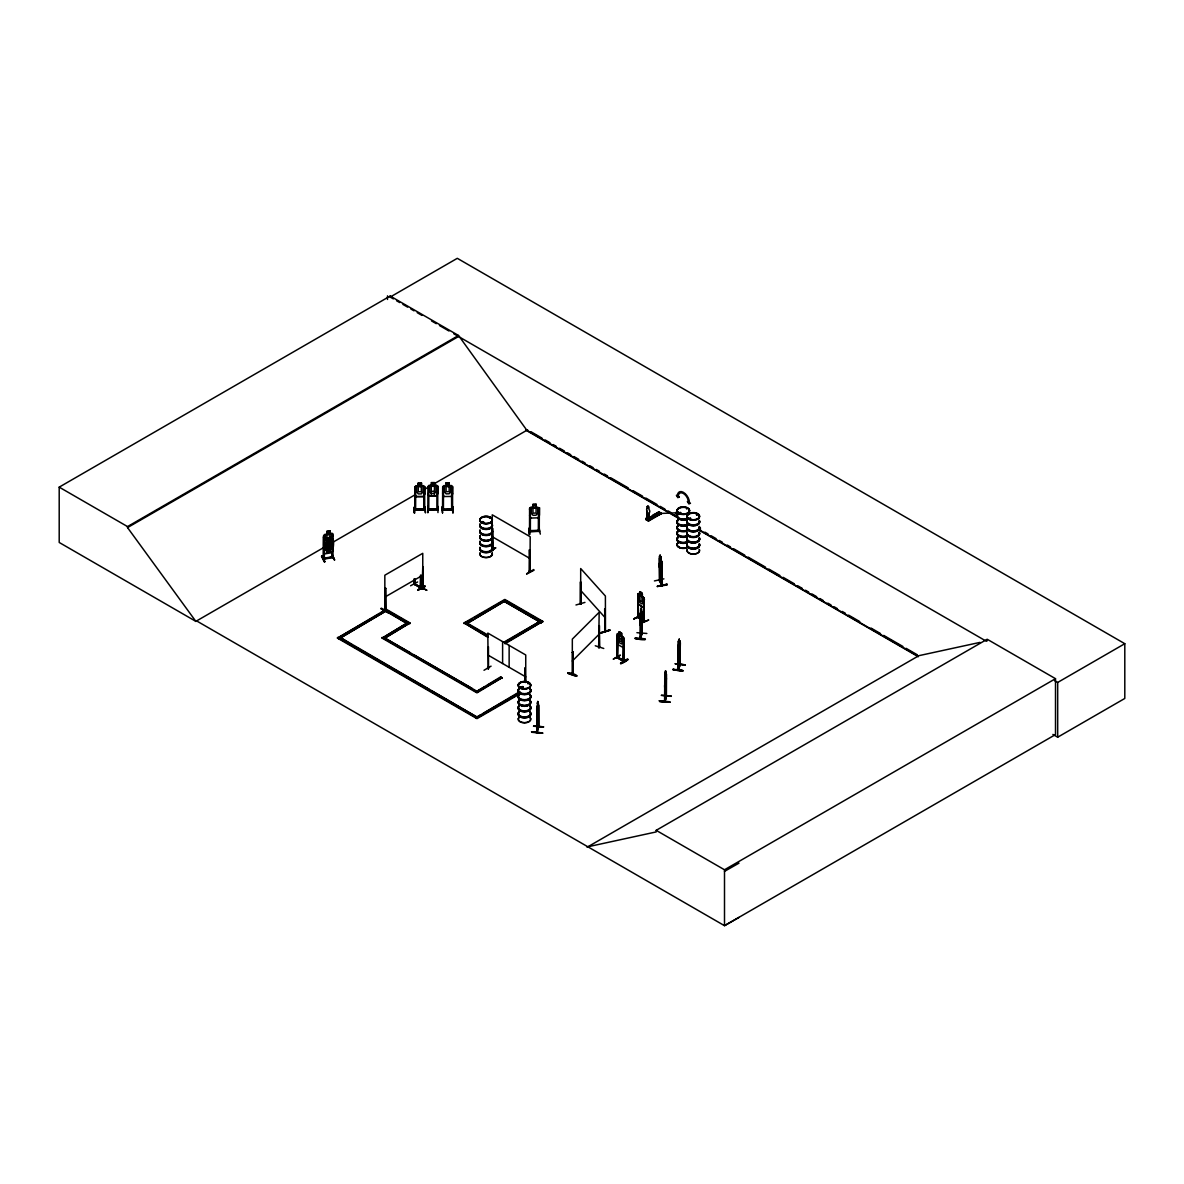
<?xml version="1.0" encoding="UTF-8"?>
<svg xmlns="http://www.w3.org/2000/svg" width="1184" height="1184" viewBox="0 0 1184 1184"><rect width="100%" height="100%" fill="white"/><g stroke="black" fill="none" stroke-linecap="round" stroke-linejoin="round"><path stroke-width="1.5" d="M678.402 669.656C676.02 669.493 681.984 662.433 679.794 664.209M679.749 665.082L680.371 642.705M679.794 665.053L679.912 641.032L680.208 665.097M538.557 705.398L538.764 726.739M640.707 638.398L641.047 607.895L640.544 620.594L640.278 619.38M641.876 611.832L642.113 633.292L640.115 638.872L640.514 638.028M665.023 676.286L664.934 701.786L666.518 696.044M648.891 519.391L649.32 512.48A2.235 1.288 60 0 0 648.995 509.416L648.965 507.196M648.995 519.332L649.32 512.48M536.692 716.024L536.959 718.155L538.335 710.474M640.1 638.783L640.026 615.28C640.588 605.438 639.079 640.574 641.669 616.908M531.897 732.289C564.946 735.338 510.082 729.122 541.843 733.162M635.32 637.984C654.027 638.783 642.172 641.536 635.32 637.969M669.73 701.786C637.658 698.456 691.116 704.539 659.784 701.239M659.799 700.854L659.71 701.609L669.715 702.156M679.882 648.314L677.944 655.877L680.016 648.284M672.941 669.833C685.98 668.102 686.38 674.199 673.074 669.093M573.086 652.058L572.331 652.414L573.086 652.058L572.686 673.903M599.548 647.574L599.163 625.596L598.66 648.003L599.163 612.276L572.331 639.108L572.286 674.377M537.21 706.952L537.181 732.452L536.692 708.846L537.699 705.205L537.21 711.984M664.772 676.597L664.594 701.757L666.533 696.133M647.308 506.589C647.974 511.458 646.153 505.08 648.403 506.234M648.151 518.281L647.293 518.784L647.086 511.192A2.235 1.288 60 0 1 647.411 508.513M646.05 519.421L646.716 519.909L659.577 512.494L646.198 519.628L646.079 518.37L647.382 517.615L647.633 520.028L647.692 518.104L647.056 518.488L647.974 517.896M678.062 655.892L678.432 641.092L678.151 670.203L680.371 664.609M677.958 669.641L680.134 664.609L677.751 670.114L677.825 646.582L680.016 641.047M662.034 569.252L661.619 571.413L661.96 569.356M567.787 673.252C573.012 671.358 585.296 680.534 567.787 673.252L576.534 676.094M568.024 672.912L576.741 675.872M482.954 521.582C484.804 522.81 481.104 520.679 482.08 522.632M489.717 517.704L490.265 518.34M521.167 687.86L520.19 687.43L521.952 687.608M521.345 686.779L521.167 687.504M520.99 686.779L521.848 687.83M527.709 683.538L528.182 683.005M527.931 683.346L528.612 683.434M679.009 512.864L680.933 512.998M680.77 513.027L680.415 513.116M686.616 509.031L686.616 508.587M689.813 518.962L689.384 518.266L690.494 518.178M696.592 514.788L696.843 514.256M538.172 703L537.802 704.317L537.714 701.461L537.122 732.452L538.735 726.843M537.299 703.503L537.817 701.461M533.57 726.251L543.589 726.843L533.658 725.896M537.122 731.653L538.187 726.754M538.616 727.242L538.72 725.999M536.796 732.363L537.773 728.811M640.633 610.84L640.944 608.813L640.944 609.716M640.189 613.756L641.506 609.316L641.521 633.766L642.024 611.314M640.544 618.433L641.018 611.64L640.588 638.798M635.29 638.442L645.236 639.36L635.231 638.738M636.903 632.685L646.864 633.47M640.189 624.442L641.506 620.179M641.521 633.766L642.039 632.36L640.1 637.939M640.544 638.783L642.054 633.292M665.112 672.838L665.63 670.795L664.668 701.165M665.112 673.726L665.423 672.601M665.526 670.78L665.023 681.318M666.163 674.17L665.941 696.621M661.456 695.23L671.328 696.029M664.668 687.475C668.501 663.07 664.727 695.274 664.594 685.447M666.34 696.118L665.127 701.268M659.029 580.234L662.034 585.592M662.063 562.089L662.063 585.636L662.034 562.074L659.325 556.288L659.725 580.648L659.325 579.849M662.137 584.23L661.664 585.103L662.226 584.26M381.248 608.117L388.456 612.128L388.071 612.809L380.922 608.68L388.441 612.143M584.94 602.404L575.972 604.98M648.003 518.34L647.234 518.666M644.17 605.394L643.43 607.673L638.561 604.166M332.097 541.798L333.222 542.568L332.023 541.828L324.668 542.953L323.691 544.137L324.668 553.875L332.127 552.662C333.799 546.312 336.3 532.474 324.727 539.149L323.676 542.065L324.83 539.282M331.934 556.968L323.35 558.182L324.431 557.99M323.35 558.981L333.118 556.746M333.148 541.295L332.053 544.152L324.594 545.35L323.632 542.894M332.127 552.662L333.089 549.746M678.462 641.121L679.172 639.242L679.246 642.098L679.986 641.151M678.58 641.269L679.276 639.256M678.58 642.157L679.024 641.047M678.462 649.75L679.142 642.986L678.24 670.1M675.354 663.736L685.24 664.831L675.324 663.869M530.698 517.985L529.588 515.366L530.61 518.074L538.35 517.822L539.356 515.025M538.35 517.822L539.475 515.04L539.475 507.803L536.071 507.048L536.189 504.325L536.189 507.018L537.728 507.966L537.728 512.998L536.071 515.203L532.992 515.306L531.35 513.205L531.35 508.173L532.992 507.226L532.992 504.458L536.071 504.428M423.561 496.392L424.656 493.772M414.874 493.994L415.895 496.673L423.635 496.555L424.775 493.787L424.775 486.55L421.474 485.647L421.474 482.954L418.174 482.998L418.174 485.766L414.874 486.772L414.74 510.289L424.76 510.097L423.842 509.09M452.569 493.772L451.444 496.466L443.689 496.525L442.683 493.92L442.786 486.654L443.719 485.647L451.415 485.529L452.569 486.535L452.569 493.772L451.444 496.466M437.814 493.417L436.674 496.17L428.934 496.17L427.912 493.506M633.988 619.025L641.358 615.147M641.669 615.266L633.677 618.892L641.728 614.925M324.742 561.764L322.004 555.829M321.915 556.228L324.801 561.867M321.93 555.873L324.756 561.423M324.268 561.926L321.5 556.302M647.337 506.367L648.595 506.426M648.27 520.398L649.764 518.992L649.764 519.939L647.056 518.37L648.062 518.163M410.582 585.769L417.612 581.966M492.011 550.205L492.248 528.138L492.973 550.456C488.341 550.871 502.904 544.418 491.256 550.368M484.004 670.277L491.079 666.148M677.81 513.027L677.81 514.478M414.119 578.784L414.119 584.348L414.518 583.327M414.77 579.154L415.022 584.467M420.734 576.8L420.424 587.93L420.527 587.16M421.46 587.368L414.844 584.112L426.936 590.357L419.491 586.391M492.988 549.613L492.174 549.198M492.011 550.264L492.248 514.818L530.195 536.722L530.018 572.124L529.544 549.672L529.307 571.798L529.692 570.777M529.899 572.094C528.552 571.68 531.512 571.546 529.337 570.984M487.556 667.658L488.518 668.708L487.734 668.25M487.468 668.427L488.208 668.797L487.808 633.07L525.74 654.974L525.74 682.354M488.533 667.865L487.734 667.45M623.494 639.153L623.169 661.19L623.494 639.153L624.22 661.471L616.894 657.579L623.968 661.619L623.879 638.072L617.693 633.514L616.879 634.091L616.894 657.653L617.278 656.632M623.968 660.82L616.894 656.78L617.604 657.194M617.782 643.193L617.486 657.949L617.856 657.046M529.056 528.271L529.707 534.487L529.13 528.227M529.026 528.612L529.159 534.458M414.015 507.24L414.282 513.072L414.563 507.255M414.74 512.983L414.43 507.196M441.81 507.152L442.564 512.864M442.298 506.752L442.505 512.924M427.809 512.568L427.779 506.382L427.898 512.642M538.646 727.302L538.69 704.88M572.331 673.459L573.13 673.341M573.1 673.992L572.775 651.955M598.719 647.086L599.163 647.234M599.459 647.663L599.459 625.685M385.718 588.285L384.83 588.522L385.718 588.285L385.806 610.189L384.756 610.47L385.466 610.056M422.525 588.241L422.836 587.678M330.084 542.02L328.427 544.832C326.991 540.807 323.75 542.908 327.79 545.513L325.778 548.947L328.471 546.016L331.076 548.044L329.093 545.306C334.776 538.306 328.101 545.025 330.01 539.371L326.873 539.963M325.334 543.9L326.917 541.473L329.877 540.97L331.461 542.864L331.52 547.911L329.936 550.323L326.976 550.812L325.393 548.917L325.393 543.885L326.976 542.731L326.917 535.138L329.877 534.65L329.936 542.242L331.52 542.879M538.276 726.798L538.335 703.237M666.4 696.621L666.503 674.199M638.472 617.826L638.087 595.345L638.472 617.826L637.747 617.412L637.747 616.524L638.738 616.894M643.593 621.319L644.244 621.763L644.244 598.216L642.113 595.804L642.113 593.11C636.785 589.884 644.451 593.214 641.965 595.892L643.03 597.52L643.03 602.538L641.965 603.973L639.967 602.612L638.901 599.726L639.982 591.66M638.235 617.249L644.54 621.6L644.007 620.386M581.137 604.195L580.693 581.847L580.338 603.929C582.054 605.335 579.316 601.768 581.122 603.352M605.409 631.235L604.61 630.273M482.184 522.159L482.598 521.582M521.345 686.957L520.22 687.578M521.345 687.534L520.649 686.986M689.488 518.622L690.568 518.355L690.124 518.962M690.494 518.799L689.029 518.77A6.26 3.611 0 0 0 699.344 517.112A6.26 3.611 0 0 0 691.678 512.687A6.26 3.611 0 0 0 688.866 518.74M324.342 558.256L324.342 559.055L324.327 536.914L323.454 537.048L323.454 559.174L323.602 535.597L324.623 534.472L331.994 533.229L333.148 534.058L332.941 557.634L323.661 559.159M332.038 557.516L332.26 556.924M529.396 531.483L539.445 531.157M530.521 530.654L530.536 531.646L529.426 531.69L529.603 530.624L539.416 530.328L539.46 531.35L538.35 531.394L538.542 530.358M538.335 531.187L538.439 509.283L539.356 509.446L538.439 509.283M424.612 509.076L414.726 509.224L423.68 509.342M414.696 510.052L424.76 509.904M442.505 509.964L452.347 509.756M333.044 547.615C332.245 551.182 321.5 548.991 324.801 549.909M332.171 548.828L333.178 547.689M323.691 544.137L324.697 543.012M595.271 645.768L603.766 648.477M572.331 661.012L599.163 634.18M539.46 531.35L529.529 531.69L529.588 508.143L532.992 507.152M529.588 508.202L530.684 507.24L539.475 507.862M414.874 486.772L415.969 485.825L423.606 485.677M431.213 485.351L427.912 486.343L427.868 509.875L437.902 509.771L437.68 508.706L436.778 509.209M422.762 587.723L422.052 588.936L422.836 588.478M422.984 588.729L422.762 566.618L422.052 588.936M661.738 584.304L659.236 579.82M659.429 580.101L662.359 585.518L661.752 563.184L662.359 563.614M605.468 631.279L605.394 596.04L580.693 568.542L580.663 604.284L580.382 581.951M539.327 530.58L529.633 530.95M385.718 609.479C383.986 610.13 386.458 608.339 385.066 610.618L385.081 588.67M385.718 610.278L385.466 588.152M481.932 521.952L483.62 521.952M483.368 522.159L482.288 521.863M489.318 518.015L490.028 517.793M483.62 522.514L482.14 522.514M696.503 514.729L697.258 514.848M677.07 513.338C674.717 514.685 676.922 509.653 677.722 511.962M331.461 547.896L329.877 549.05L329.907 551.818M643.519 607.629L638.428 604.254L637.776 593.894L639.982 594.353M414.918 510.274L414.8 488.148L415.702 488.134L415.614 510.304L415.821 509.238M451.548 509.031L452.569 510.023L452.569 486.535M451.548 509.83L451.652 508.972L443.423 509.416M452.436 509.238L442.505 509.372M452.436 510.038L442.535 510.2L442.683 486.698M428.845 487.719L427.942 487.734L428.845 487.719L428.756 509.89L428.963 508.824M437.769 509.002L427.868 509.076L437.902 508.972M572.686 674.421L572.642 652.517M659.532 512.494C655.403 510.26 662.833 516.638 657.623 512.465M659.251 512.332L646.36 519.732M660.835 512.998L661.456 513.59L660.835 512.998L647.811 520.531L661.323 513.397M661.116 513.382L648.122 520.723M659.725 580.648L660.095 554.808L661.427 561.172L660.938 567.462L659.532 562.696M662.389 585.503L662.034 584.792M422.496 589.01L423.014 566.766M492.588 550.59L492.899 528.508M417.789 589.839L424.908 585.74L417.848 589.913M417.789 590.298L425.248 586.346L417.893 590.298M491.937 549.346L492.899 549.583M491.301 550.042L495.193 547.778M526.658 573.707L533.703 569.548L534.073 570.2L526.673 574.092M524.852 682.132L525.089 667.924L525.504 682.502M617.515 657.993L617.782 635.897M624.146 639.523L623.258 639.301M617.856 657.268L624.205 660.598L623.184 661.16M620.564 663.158C633.47 654.012 626.469 663.04 620.608 663.218M620.564 663.602L627.683 659.384M628.023 659.651L620.964 663.81M196.722 620.964L195.952 621.422L59.2 542.464L59.2 487.142L390.187 296.044L458.519 335.486L526.85 430.266L678.55 517.852M390.187 296.044L390.187 297.066L457.305 258.319L1124.8 643.696L1124.8 698.456L1057.682 737.203L1052.887 734.42M59.2 487.142L127.532 526.584L458.519 335.486M738.994 917.422L724.504 925.681L196.633 620.919L195.848 621.363L127.532 527.605L458.519 336.508M195.848 621.363L324.253 547.23M332.23 542.627L415.17 494.734M424.745 489.214L431.124 485.529M434.321 483.679L527.62 429.822M384.83 597.121L422.762 575.217M519.643 694.002L476.96 718.644L337.455 638.102L386.265 609.242L409.975 622.932L384.874 638.102L383.498 637.303L382.106 638.102L407.207 622.932L385.081 636.385M337.455 638.102L378.554 614.378M381.722 612.542L386.265 609.242M340.415 637.984L386.265 610.84L338.831 638.901M409.975 622.932L384.874 638.102M647.086 511.192L647.1 518.622L647.382 517.615M487.823 637.303L464.113 622.932L504.828 599.43L542.76 621.334L505.02 643.8M464.113 623.613L465.504 622.133L487.63 634.905M467.073 621.896L471.824 619.158M474.976 617.338L486.047 610.944M489.214 609.124L501.853 601.827M503.437 600.91L541.384 622.814L503.437 600.91L504.828 600.11L542.76 622.014M646.079 518.37L647.574 517.719M652.976 515.336L654.278 514.389L656.646 515.958L654.278 514.389M655.448 513.915L656.75 512.968L659.118 514.537L656.75 512.968M648.27 519.628L649.764 518.992M647.974 520.516L660.968 513.308M659.103 512.228L645.887 519.436L648.61 521.019L661.486 513.59L658.926 511.725M700.336 527.635L700.41 530.284M503.629 642.32L539.993 621.334L505.213 642.098M505.02 643.119L542.76 621.334M382.106 638.102L476.96 692.862L502.06 677.692L500.669 676.893L476.96 691.264L484.863 686.705M488.03 684.87L499.086 678.491M382.106 637.421L476.96 692.181L502.06 677.692M621.63 633.085L619.217 631.782L621.541 633.129L621.63 635.778M519.835 691.604L475.583 717.844L480.319 715.106M483.486 713.286L519.835 692.285M337.455 637.421L476.96 717.963L519.643 693.321M623.05 636.696L623.879 638.117M616.879 641.314L617.574 644.422L623.154 647.53L623.953 645.31M587.086 847.241L918.858 655.684L979.982 642.394M587.856 846.782L656.188 831.923L656.188 830.339L987.175 639.242L1055.506 678.684L1055.506 734.583L724.504 925.681L724.504 869.781L1055.506 678.684M987.175 640.825L986.405 641.284L453.753 333.755M1054.515 680.608L1057.682 682.443L1124.8 643.696M724.504 871.38L738.994 863.121M431.316 485.44L429.674 486.343L429.674 491.375L431.316 493.521L434.395 493.491L436.052 491.316L436.052 486.284L434.395 485.41M637.776 593.894L637.806 617.456L644.17 621.718L644.17 598.201L638.531 593.362M643.593 599.415L644.436 599.681L643.593 599.415L643.622 621.378M648.566 620.016L640.588 623.184M422.762 588.522L422.762 553.313L384.83 575.217L384.874 610.722L407.015 623.494M654.293 515.144L655.566 515.454M679.557 512.628L680.415 512.346M679.142 513.146L680.622 513.131M528.464 683.656L527.753 683.434M604.654 608.99L605.128 631.412L605.083 609.449M601.087 632.996L609.982 630.243L601.087 632.952M654.293 515.602L655.181 514.936M619.365 631.871L619.365 634.565L618.122 634.831L618.122 639.863L619.291 642.69L621.467 643.948L622.636 642.468L621.467 633.174M660.968 556.643L660.938 559.366M659.429 558.197L659.399 580.708M659.014 563.895L659.31 567.136L661.723 571.384M654.426 580.93L663.884 578.858M657.446 586.065C686.986 580.352 637.554 590.786 667.021 584.289M657.446 586.45L667.184 584.97M414.296 583.283L415.096 584.526M329.981 530.935L329.877 533.747L331.461 534.384L331.461 539.401L329.877 541.828L326.917 542.331L325.334 540.437L325.334 535.405L326.917 534.236L326.784 531.409L329.981 530.935L329.951 533.57M329.877 531.054L326.784 531.409M332.038 535.612L333.015 535.656L332.038 535.612L332.275 557.753M332.201 537.95L324.727 539.149M326.917 540.17L329.877 539.667M326.917 543.619L329.877 543.13L329.936 548.162L326.976 548.651L326.976 543.619L329.936 543.13M326.917 548.651L329.877 548.162M326.917 552.247L329.877 551.744M332.201 554.571L334.598 560.165L331.727 554.23M665.512 673.637L665.023 683.479L664.757 682.265M537.699 704.302L537.21 714.144L536.944 712.931M424.701 510.141L424.656 486.594M428.046 508.809L428.845 508.824M437.695 509.801L437.814 486.18L434.513 485.322M324.194 558.774L324.52 558.419M696.991 514.892L696.488 514.478M492.174 549.998L492.988 550.412M529.47 571.532L530.284 571.946M414.726 583.845L414.652 583.816M414.726 584.63L415.022 579.02M656.188 513.634L676.168 512.835M532.889 507.137L532.889 504.369L536.189 504.325M530.417 509.549L529.514 509.579L530.432 509.756L530.343 531.72M539.164 527.901L540.304 534.132M445.968 482.924L449.269 482.939L449.165 485.721L450.823 486.594L450.823 491.626L449.165 493.802L446.087 493.846L444.444 491.715L444.444 486.683L446.087 485.766L445.968 482.924L449.165 483.028M423.739 488.015L424.656 488.193L423.739 488.015L423.754 510.171M451.666 510.067L451.548 487.926L452.451 487.912M415.969 496.51L423.635 496.555M425.189 507.063L425.456 512.894L424.627 507.092M452.836 512.761L452.436 506.56L452.762 512.702M436.644 485.292L428.963 485.307M431.316 486.328L434.395 486.313M431.316 491.36L434.395 491.33M428.934 496.244L436.6 496.081M436.881 487.675L437.799 487.867L436.881 487.675L436.926 509.801M437.962 512.568L437.917 506.352M442.653 510.186L442.535 509.135L443.615 509.949M620.372 655.285L613.356 659.074M661.397 695.422L671.343 696.355M659.769 701.342L669.73 702.23M536.959 707.262L538.32 703.34M533.584 726.088L543.53 727.02M531.971 732.008L541.917 732.896M443.408 509.919L443.512 488.045L442.609 488.267M437.902 509.564L428.06 509.86M675.339 663.721L685.151 665.038M332.186 554.526L334.524 559.78M492.544 549.731L492.041 549.45M492.396 549.243L492.396 550.042M529.574 571.532L529.544 549.672M325.334 548.917L326.917 549.554L326.843 552.425L330.01 551.877L330.01 549.184M644.155 620.964L638.472 617.249L643.785 620.564M617.53 636.045L616.894 635.675L617.249 657.446M620.076 655.166L613.401 659.074M414.119 584.26L421.208 588.3L421.134 575.483M390.187 297.066L393.369 298.901M396.551 300.736L399.733 302.571M402.9 304.406L407.666 307.159M410.848 308.994L414.03 310.83M417.212 312.665L421.978 315.418M431.509 320.923L436.274 323.676M439.456 325.511L448.988 331.002M699.093 527.457L699.877 529.514L699.093 529.07M530.817 431.657L541.991 438.11M545.188 439.96L549.983 442.727M553.165 444.562L556.362 446.412M559.558 448.248L564.354 451.015M567.55 452.865L570.732 454.715M573.929 456.55L578.724 459.318M581.921 461.168L585.103 463.003M589.898 465.771L593.095 467.621M596.292 469.456L599.474 471.306M604.269 474.074L607.466 475.909M610.663 477.759L628.23 487.897M633.011 490.664L642.601 496.2M645.783 498.035L656.972 504.488M660.154 506.338L664.949 509.105M668.146 510.94L671.343 512.79M674.54 514.64L677.722 516.476M704.88 532.149L708.062 533.999M711.258 535.834L716.054 538.602M719.25 540.452L722.432 542.287M727.228 545.054L730.424 546.904M733.621 548.74L744.795 555.192M747.992 557.042L765.56 567.18M768.742 569.03L779.93 575.483M783.112 577.318L794.301 583.786M797.483 585.621L802.278 588.389M805.475 590.239L808.672 592.074M811.869 593.924L816.649 596.692M819.846 598.527L823.043 600.377M827.823 603.144L831.02 604.98M834.217 606.83L837.414 608.665M842.209 611.432L845.391 613.282M848.588 615.118L859.762 621.585M870.95 628.038L880.526 633.558M883.723 635.408L902.889 646.464M906.071 648.314L917.26 654.767M699.3 529.84L918.074 656.143M525.8 430.118L676.404 517.068M700.425 530.935L918.31 656.735M655.448 513.723L657.816 515.099M652.976 515.144L655.344 516.52M646.908 519.613L646.908 518.015L649.572 519.643L649.572 518.873M647.752 519.954L647.026 517.941M492.248 536.722L530.195 558.626M616.864 636.637L623.879 640.677M467.073 623.731L487.63 635.586M464.113 622.932L487.823 636.622M487.808 654.974L525.74 676.878M387.834 610.84L409.975 623.613M384.874 610.041L408.584 624.412L407.207 623.613M502.06 678.373L500.669 676.893M385.081 638.22L410.374 652.813M413.527 654.648L472.016 688.407M351.352 644.525L340.222 637.421L476.96 717.045L432.441 691.338M354.534 646.36L429.259 689.502M656.188 830.339L724.504 869.781M427.942 509.046L427.986 509.86M648.58 620.076L640.588 623.539M605.113 630.82L604.965 608.887M436.6 485.381L437.695 486.269M580.693 590.446L605.394 617.944M648.64 521.004L648.447 519.746M660.184 555.725L660.776 556.82M660.184 556.628L660.776 557.723M324.327 536.914L323.454 537.048M665.882 672.201L666 696.651M332.097 537.995L333.074 540.496M442.786 493.832L443.778 496.496M678.092 650.682L678.462 651.91L679.512 647.086L679.172 639.242M421.474 482.954L421.356 485.81L423.014 486.683L423.014 491.7L421.356 493.891L418.278 493.935L416.635 491.804L416.635 486.772L418.278 485.854L418.278 483.087M415.702 488.134L414.8 488.148M1057.682 682.443L1057.682 737.203M646.272 518.474L646.272 519.243M643.859 599.282L643.859 621.186M640.056 591.793L640.056 594.486M638.087 595.345L638.25 617.767M619.291 631.738L619.291 634.609M539.356 507.847L539.268 531.424M537.61 702.378L537.477 704.288M525.089 667.924L525.089 681.999M509.135 645.384L509.135 667.288M502.608 641.624L502.608 663.528M488.444 646.76L488.518 668.708M478.336 692.063L383.498 637.303M437.695 486.21L437.695 493.462M434.395 496.185L434.513 482.554L431.213 482.584L431.316 496.214M423.635 509.12L423.65 510.112M421.371 575.335L421.46 588.167L414.37 584.126L414.37 580.471M420.483 575.113L420.483 587.974M387.508 295.837L387.508 299.463M127.532 526.584L127.532 527.605M530.003 694.934A6.364 3.67 0 0 1 524.497 700.44A6.364 3.67 0 0 1 518.977 694.934M529.914 695.319A6.26 3.611 0 0 1 524.497 700.736A6.26 3.611 0 0 1 519.066 695.319M529.884 700.04A6.231 3.596 0 0 1 524.497 705.442A6.231 3.596 0 0 1 519.095 700.04M529.929 700.158A6.29 3.626 0 0 1 524.497 705.605A6.29 3.626 0 0 1 519.051 700.158M530.003 688.896A6.364 3.67 0 0 1 524.497 694.401A6.364 3.67 0 0 1 518.977 688.896M519.998 688.126A6.364 3.67 0 0 1 522.84 687.179M529.914 694.298A6.26 3.611 0 0 1 524.497 699.729A6.26 3.611 0 0 1 519.066 694.298M529.914 689.266A6.26 3.611 0 0 1 524.497 694.697A6.26 3.611 0 0 1 519.066 689.266M520.057 688.526A6.26 3.611 0 0 1 522.869 687.578M530.003 694.623A6.364 3.67 0 0 1 524.497 700.129A6.364 3.67 0 0 1 518.977 694.623M530.003 688.57A6.364 3.67 0 0 1 524.497 694.09A6.364 3.67 0 0 1 518.977 688.57M519.998 687.815A6.364 3.67 0 0 1 522.84 686.868M529.929 688.244A6.275 3.626 0 0 1 524.497 693.691A6.275 3.626 0 0 1 519.051 688.244M520.057 687.504A6.275 3.626 0 0 1 522.869 686.557M530.003 712.161A6.364 3.67 0 0 1 524.497 717.667A6.364 3.67 0 0 1 518.977 712.161M529.929 712.531A6.275 3.626 0 0 1 524.497 717.978A6.275 3.626 0 0 1 519.051 712.531M529.884 717.267A6.231 3.596 0 0 1 524.497 722.669A6.231 3.596 0 0 1 519.095 717.267M529.899 700.928A6.246 3.611 0 0 1 524.497 706.33A6.246 3.611 0 0 1 519.08 700.928M529.929 717.386A6.29 3.626 0 0 1 524.497 722.832A6.29 3.626 0 0 1 519.051 717.386M529.929 700.617A6.29 3.626 0 0 1 524.497 706.064A6.29 3.626 0 0 1 519.051 700.617M530.003 706.123A6.364 3.67 0 0 1 524.497 711.628A6.364 3.67 0 0 1 518.977 706.123M529.914 711.525A6.26 3.611 0 0 1 524.497 716.956A6.26 3.611 0 0 1 519.066 711.525M529.914 706.493A6.26 3.611 0 0 1 524.497 711.924A6.26 3.611 0 0 1 519.066 706.493M530.003 711.85A6.364 3.67 0 0 1 524.497 717.356A6.364 3.67 0 0 1 518.977 711.85M530.003 705.797A6.364 3.67 0 0 1 524.497 711.318A6.364 3.67 0 0 1 518.977 705.797M529.929 705.472A6.275 3.626 0 0 1 524.497 710.918A6.275 3.626 0 0 1 519.051 705.472M699.344 532.09A6.26 3.611 0 0 1 693.291 536.648A6.26 3.611 0 0 1 687.238 532.09M699.344 521.33A6.26 3.611 0 0 1 693.291 525.874A6.26 3.611 0 0 1 687.238 521.33M699.344 520.309A6.26 3.611 0 0 1 693.291 524.867A6.26 3.611 0 0 1 687.238 520.309M699.344 527.368A6.26 3.611 0 0 1 693.291 531.927A6.26 3.611 0 0 1 687.238 527.368M699.433 527.013A6.364 3.67 0 0 1 693.291 531.631A6.364 3.67 0 0 1 687.149 527.013M699.433 526.702A6.364 3.67 0 0 1 693.291 531.32A6.364 3.67 0 0 1 687.149 526.702M699.359 526.362A6.275 3.626 0 0 1 693.291 530.92A6.275 3.626 0 0 1 687.223 526.362M699.433 520.96A6.364 3.67 0 0 1 693.291 525.592A6.364 3.67 0 0 1 687.149 520.96M699.433 520.649A6.364 3.67 0 0 1 693.291 525.282A6.364 3.67 0 0 1 687.149 520.649M699.33 532.445A6.246 3.611 0 0 1 693.291 536.974A6.246 3.611 0 0 1 687.253 532.445M699.33 533.007A6.246 3.611 0 0 1 693.291 537.551A6.246 3.611 0 0 1 687.253 533.007M699.359 549.45A6.29 3.626 0 0 1 693.291 554.023A6.29 3.626 0 0 1 687.223 549.45M699.359 532.667A6.29 3.626 0 0 1 693.291 537.24A6.29 3.626 0 0 1 687.223 532.667M699.344 538.557A6.26 3.611 0 0 1 693.291 543.101A6.26 3.611 0 0 1 687.238 538.557M699.344 537.536A6.26 3.611 0 0 1 693.291 542.094A6.26 3.611 0 0 1 687.238 537.536M699.344 544.596A6.26 3.611 0 0 1 693.291 549.154A6.26 3.611 0 0 1 687.238 544.596M699.433 544.24A6.364 3.67 0 0 1 693.291 548.858A6.364 3.67 0 0 1 687.149 544.24M699.433 543.93A6.364 3.67 0 0 1 693.291 548.547A6.364 3.67 0 0 1 687.149 543.93M699.344 543.589A6.26 3.611 0 0 1 693.291 548.133A6.26 3.611 0 0 1 687.238 543.589M699.433 538.187A6.364 3.67 0 0 1 693.291 542.82A6.364 3.67 0 0 1 687.149 538.187M699.433 537.876A6.364 3.67 0 0 1 693.291 542.509A6.364 3.67 0 0 1 687.149 537.876M699.33 549.672A6.246 3.611 0 0 1 693.291 554.201A6.246 3.611 0 0 1 687.253 549.672M687.815 524.793A6.364 3.67 0 0 1 679.438 525.104A6.364 3.67 0 0 1 677.81 520.353M687.741 525.104A6.26 3.611 0 0 1 679.498 525.415A6.26 3.611 0 0 1 677.884 520.738M687.741 529.825A6.26 3.611 0 0 1 679.498 530.136A6.26 3.611 0 0 1 677.884 525.459M687.815 518.755A6.364 3.67 0 0 1 679.438 519.066A6.364 3.67 0 0 1 677.81 514.315M687.756 524.098A6.275 3.626 0 0 1 679.498 524.408A6.275 3.626 0 0 1 677.884 519.717M687.756 519.066A6.275 3.626 0 0 1 679.498 519.376A6.275 3.626 0 0 1 677.884 514.685M687.815 524.482A6.364 3.67 0 0 1 679.438 524.793A6.364 3.67 0 0 1 677.81 520.042M687.815 518.444A6.364 3.67 0 0 1 679.438 518.755A6.364 3.67 0 0 1 677.81 514.004M687.741 518.044A6.26 3.611 0 0 1 679.498 518.355A6.26 3.611 0 0 1 677.884 513.678M687.815 542.02A6.364 3.67 0 0 1 679.438 542.331A6.364 3.67 0 0 1 677.81 537.58M687.741 542.331A6.26 3.611 0 0 1 679.498 542.642A6.26 3.611 0 0 1 677.884 537.965M687.756 547.2A6.29 3.626 0 0 1 679.483 547.511A6.29 3.626 0 0 1 677.87 542.805M686.439 531.29A6.26 3.611 0 0 1 678.891 530.728A6.26 3.611 0 0 1 677.884 526.362M687.726 547.038A6.246 3.611 0 0 1 679.512 547.348A6.246 3.611 0 0 1 677.899 542.686M687.756 547.408A6.29 3.626 0 0 1 679.483 547.718A6.29 3.626 0 0 1 677.87 543.027M687.815 535.982A6.364 3.67 0 0 1 679.438 536.293A6.364 3.67 0 0 1 677.81 531.542M687.741 541.325A6.26 3.611 0 0 1 679.498 541.636A6.26 3.611 0 0 1 677.884 536.959M687.756 536.293A6.275 3.626 0 0 1 679.498 536.604A6.275 3.626 0 0 1 677.884 531.912M687.815 541.71A6.364 3.67 0 0 1 679.438 542.02A6.364 3.67 0 0 1 677.81 537.27M687.815 535.671A6.364 3.67 0 0 1 679.438 535.982A6.364 3.67 0 0 1 677.81 531.231M687.741 535.272A6.26 3.611 0 0 1 679.498 535.582A6.26 3.611 0 0 1 677.884 530.906M492.174 535.834A6.29 3.626 0 0 1 486.091 540.407A6.29 3.626 0 0 1 480.023 535.834M492.159 524.941A6.275 3.626 0 0 1 486.091 529.5A6.275 3.626 0 0 1 480.038 524.941M492.159 523.92A6.275 3.626 0 0 1 486.091 528.493A6.275 3.626 0 0 1 480.038 523.92M492.144 530.98A6.26 3.611 0 0 1 486.091 535.538A6.26 3.611 0 0 1 480.053 530.98M492.248 530.624A6.364 3.67 0 0 1 486.091 535.242A6.364 3.67 0 0 1 479.949 530.624M492.248 530.314A6.364 3.67 0 0 1 486.091 534.931A6.364 3.67 0 0 1 479.949 530.314M492.159 529.973A6.275 3.626 0 0 1 486.091 534.532A6.275 3.626 0 0 1 480.038 529.973M492.248 524.571A6.364 3.67 0 0 1 486.091 529.204A6.364 3.67 0 0 1 479.949 524.571M492.248 524.26A6.364 3.67 0 0 1 486.091 528.893A6.364 3.67 0 0 1 479.949 524.26M492.13 536.056A6.246 3.611 0 0 1 486.091 540.585A6.246 3.611 0 0 1 480.068 536.056M492.144 536.604A6.26 3.611 0 0 1 486.091 541.147A6.26 3.611 0 0 1 480.053 536.604M492.13 552.928A6.231 3.596 0 0 1 486.091 557.472A6.231 3.596 0 0 1 480.068 552.928M492.174 536.293A6.29 3.626 0 0 1 486.091 540.851A6.29 3.626 0 0 1 480.023 536.293M492.159 542.168A6.275 3.626 0 0 1 486.091 546.727A6.275 3.626 0 0 1 480.038 542.168M492.159 541.147A6.275 3.626 0 0 1 486.091 545.72A6.275 3.626 0 0 1 480.038 541.147M492.159 548.207A6.275 3.626 0 0 1 486.091 552.765A6.275 3.626 0 0 1 480.038 548.207M492.248 547.852A6.364 3.67 0 0 1 486.091 552.469A6.364 3.67 0 0 1 479.949 547.852M492.248 547.541A6.364 3.67 0 0 1 486.091 552.158A6.364 3.67 0 0 1 479.949 547.541M492.144 547.2A6.26 3.611 0 0 1 486.091 551.744A6.26 3.611 0 0 1 480.053 547.2M492.248 541.798A6.364 3.67 0 0 1 486.091 546.431A6.364 3.67 0 0 1 479.949 541.798M492.248 541.488A6.364 3.67 0 0 1 486.091 546.12A6.364 3.67 0 0 1 479.949 541.488M492.174 553.061A6.29 3.626 0 0 1 486.091 557.634A6.29 3.626 0 0 1 480.023 553.061M682.857 670.751L673.06 669.463L682.887 670.84M504.828 601.028L466.881 623.613L504.828 601.028M679.305 496.91L677.84 497.68L676.404 495.267L677.396 495.83A8.451 4.928 59.6 0 1 683.42 492.352A8.451 4.928 59.6 0 1 689.458 502.667L690.45 503.244L688.91 503.955L687.356 501.483L688.363 502.046A7.06 4.114 59.6 0 0 683.331 493.432A7.06 4.114 59.6 0 0 678.299 496.333L679.305 496.91M609.76 629.932L600.836 632.715L609.775 629.977M329.344 531.586L327.435 531.912L327.435 532.8L329.344 532.489L329.344 531.586M329.344 550.486L327.45 550.812L327.45 551.714L329.344 551.389L329.344 550.486M329.404 540.082L327.509 540.392L327.509 541.295L329.404 540.984L329.404 540.082M535.523 504.887L533.54 504.961L533.54 505.849L535.523 505.79L535.523 504.887M536.071 508.01L532.992 508.114L532.992 513.146L536.071 513.042L536.071 508.01M420.808 483.56L418.825 483.59L418.825 484.493L420.808 484.463L420.808 483.56M448.618 483.486L446.634 483.516L446.634 484.404L448.618 484.374L448.618 483.486M421.356 486.698L418.278 486.742L418.278 491.774L421.356 491.73L421.356 486.698M449.165 486.624L446.087 486.668L446.087 491.7L449.165 491.641L449.165 486.624M433.847 483.161L431.864 483.19L431.864 484.078L433.847 484.064L433.847 483.161M452.969 506.959L453.206 512.761L452.984 506.989M621.082 633.396L619.676 632.582L621.082 634.298L621.082 633.396M621.467 636.77L619.291 635.512L619.291 640.544L621.467 641.802L621.467 636.77M641.61 593.406L640.322 592.533L641.61 594.294L641.61 593.406M641.965 596.78L639.967 595.434L639.967 600.466L641.965 601.812L641.965 596.78M660.938 560.269L660.021 558.567L660.938 565.301L660.938 560.269M521.345 688.156A6.29 3.626 0 0 0 530.772 685.003A6.29 3.626 0 0 0 521.345 681.866A6.29 3.626 0 0 0 521.345 688.156M521.36 688.629A6.246 3.611 0 0 0 530.743 685.506A6.246 3.611 0 0 0 521.36 682.384A6.246 3.611 0 0 0 521.36 688.629M521.345 688.348A6.29 3.626 0 0 0 530.772 685.196A6.29 3.626 0 0 0 521.345 682.058A6.29 3.626 0 0 0 521.345 688.348M690.168 519.835A6.246 3.611 0 0 0 699.537 516.712A6.246 3.611 0 0 0 690.168 513.59A6.246 3.611 0 0 0 690.168 519.835M690.154 519.524A6.29 3.626 0 0 0 699.581 516.372A6.29 3.626 0 0 0 690.154 513.234A6.29 3.626 0 0 0 690.154 519.524M680.193 513.545A6.246 3.611 0 0 0 689.562 510.422A6.246 3.611 0 0 0 680.193 507.3A6.246 3.611 0 0 0 680.193 513.545M678.891 513.501A6.26 3.611 0 0 0 689.369 511.873A6.26 3.611 0 0 0 681.688 507.448A6.26 3.611 0 0 0 678.891 513.501M679.498 530.462A6.26 3.611 0 0 0 687.741 530.151A6.26 3.611 0 0 1 679.498 530.506A6.26 3.611 0 0 1 677.884 525.829A6.26 3.611 0 0 0 679.498 530.462M680.164 513.767A6.29 3.626 0 0 0 689.606 510.63A6.29 3.626 0 0 0 680.164 507.477A6.29 3.626 0 0 0 680.164 513.767M482.954 522.958A6.275 3.626 0 0 0 492.381 519.82A6.275 3.626 0 0 0 482.954 516.683A6.275 3.626 0 0 0 482.954 522.958M481.696 522.854A6.231 3.596 0 0 0 492.13 521.241A6.231 3.596 0 0 0 484.478 516.831A6.231 3.596 0 0 0 481.696 522.854M481.651 522.573A6.29 3.626 0 0 0 492.174 520.945A6.29 3.626 0 0 0 484.478 516.49A6.29 3.626 0 0 0 481.651 522.573"/></g></svg>
